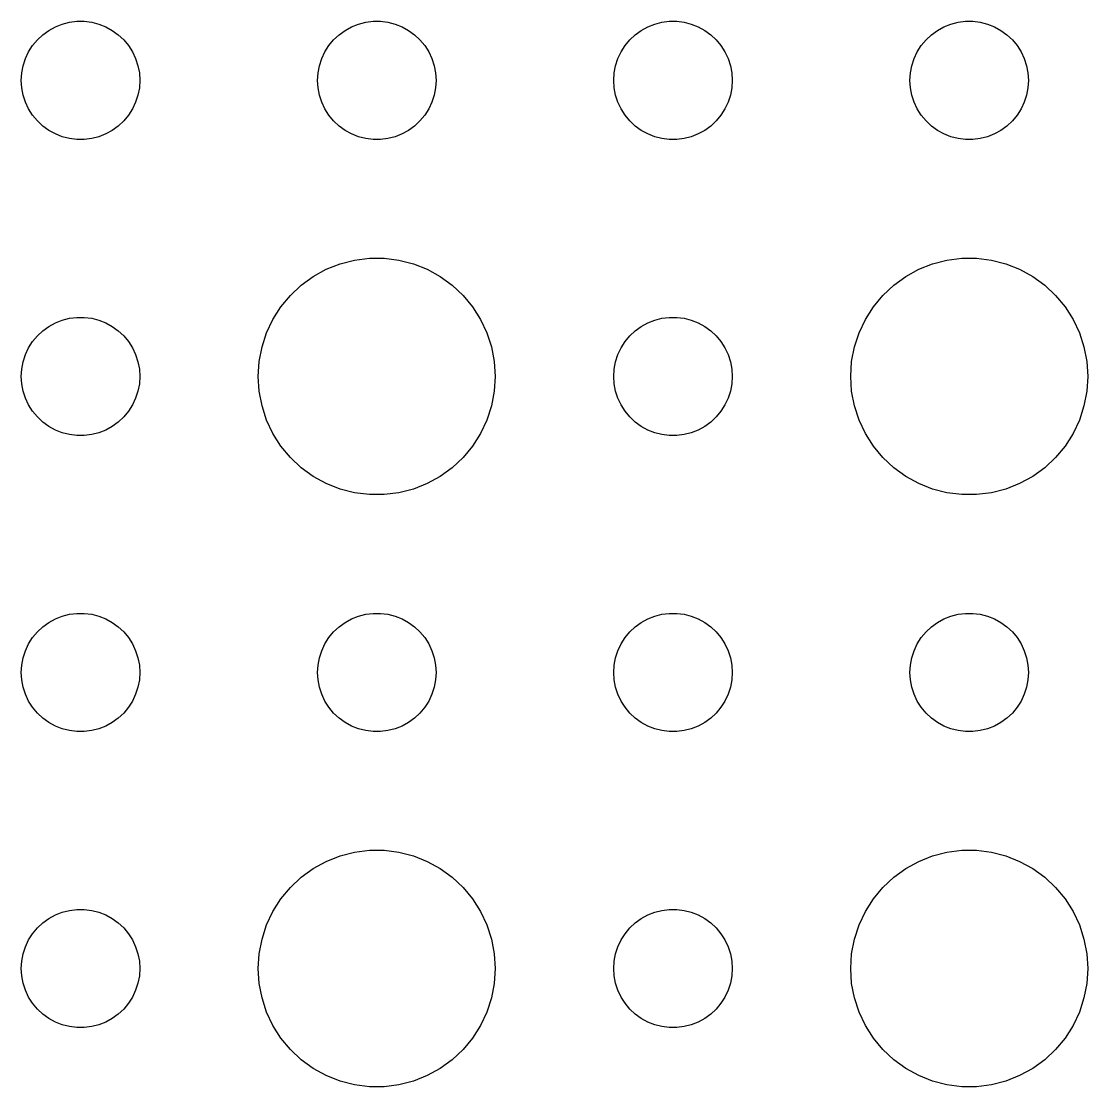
# Model space of a CAD drawing. Header units: metres. Extents: x -134 to 134, y 518 to 1078.
# Drawn here: x -31.5 to -4.5, y 681.01 to 708 of the extents above; entities that cross this region are included whole.
import ezdxf

# ---------------------------------------------------------------- set-up
doc = ezdxf.new("R2010")
doc.units = ezdxf.units.M

msp = doc.modelspace()

# ---------------------------------------------------------------- linework, layer by layer
for p, q in [((-30.4635, 707.927), (-30.2811, 707.973)), ((-30.2811, 707.973), (-30.0942, 707.997)), ((-30.0942, 707.997), (-29.9058, 707.997)), ((-29.9058, 707.997), (-29.7189, 707.973)), ((-29.7189, 707.973), (-29.5365, 707.927)), ((-22.9635, 707.927), (-22.7811, 707.973)), ((-22.7811, 707.973), (-22.5942, 707.997)), ((-22.5942, 707.997), (-22.4058, 707.997)), ((-22.4058, 707.997), (-22.2189, 707.973)), ((-22.2189, 707.973), (-22.0365, 707.927)), ((-15.4635, 707.927), (-15.2811, 707.973)), ((-15.2811, 707.973), (-15.0942, 707.997)), ((-15.0942, 707.997), (-14.9058, 707.997)), ((-14.9058, 707.997), (-14.7189, 707.973)), ((-14.7189, 707.973), (-14.5365, 707.927)), ((-7.96352, 707.927), (-7.78107, 707.973)), ((-7.78107, 707.973), (-7.59418, 707.997)), ((-7.59418, 707.997), (-7.40581, 707.997)), ((-7.40581, 707.997), (-7.21892, 707.973)), ((-7.21892, 707.973), (-7.03647, 707.927)), ((-30.9561, 707.656), (-30.8037, 707.766)), ((-30.8037, 707.766), (-30.6387, 707.857)), ((-30.6387, 707.857), (-30.4635, 707.927)), ((-29.5365, 707.927), (-29.3613, 707.857)), ((-29.3613, 707.857), (-29.1963, 707.766)), ((-29.1963, 707.766), (-29.0439, 707.656)), ((-23.4561, 707.656), (-23.3037, 707.766)), ((-23.3037, 707.766), (-23.1387, 707.857)), ((-23.1387, 707.857), (-22.9635, 707.927)), ((-22.0365, 707.927), (-21.8613, 707.857)), ((-21.8613, 707.857), (-21.6963, 707.766)), ((-21.6963, 707.766), (-21.5439, 707.656)), ((-15.9561, 707.656), (-15.8037, 707.766)), ((-15.8037, 707.766), (-15.6387, 707.857)), ((-15.6387, 707.857), (-15.4635, 707.927)), ((-14.5365, 707.927), (-14.3613, 707.857)), ((-14.3613, 707.857), (-14.1963, 707.766)), ((-14.1963, 707.766), (-14.0439, 707.656)), ((-8.45613, 707.656), (-8.30373, 707.766)), ((-8.30373, 707.766), (-8.13866, 707.857)), ((-8.13866, 707.857), (-7.96352, 707.927)), ((-7.03647, 707.927), (-6.86133, 707.857)), ((-6.86133, 707.857), (-6.69626, 707.766)), ((-6.69626, 707.766), (-6.54385, 707.656)), ((-31.2135, 707.382), (-31.0934, 707.527)), ((-31.0934, 707.527), (-30.9561, 707.656)), ((-29.0439, 707.656), (-28.9065, 707.527)), ((-28.9065, 707.527), (-28.7865, 707.382)), ((-23.7135, 707.382), (-23.5934, 707.527)), ((-23.5934, 707.527), (-23.4561, 707.656)), ((-21.5439, 707.656), (-21.4065, 707.527)), ((-21.4065, 707.527), (-21.2865, 707.382)), ((-16.2135, 707.382), (-16.0934, 707.527)), ((-16.0934, 707.527), (-15.9561, 707.656)), ((-14.0439, 707.656), (-13.9065, 707.527)), ((-13.9065, 707.527), (-13.7865, 707.382)), ((-8.71352, 707.382), (-8.59344, 707.527)), ((-8.59344, 707.527), (-8.45613, 707.656)), ((-6.54385, 707.656), (-6.40654, 707.527)), ((-6.40654, 707.527), (-6.28647, 707.382)), ((-31.3947, 707.052), (-31.3145, 707.223)), ((-31.3145, 707.223), (-31.2135, 707.382)), ((-28.7865, 707.382), (-28.6855, 707.223)), ((-28.6855, 707.223), (-28.6053, 707.052)), ((-23.8947, 707.052), (-23.8145, 707.223)), ((-23.8145, 707.223), (-23.7135, 707.382)), ((-21.2865, 707.382), (-21.1855, 707.223)), ((-21.1855, 707.223), (-21.1053, 707.052)), ((-16.3947, 707.052), (-16.3145, 707.223)), ((-16.3145, 707.223), (-16.2135, 707.382)), ((-13.7865, 707.382), (-13.6855, 707.223)), ((-13.6855, 707.223), (-13.6053, 707.052)), ((-8.89465, 707.052), (-8.81445, 707.223)), ((-8.81445, 707.223), (-8.71352, 707.382)), ((-6.28647, 707.382), (-6.18553, 707.223)), ((-6.18553, 707.223), (-6.10533, 707.052)), ((-31.4882, 706.688), (-31.4529, 706.873)), ((-31.4529, 706.873), (-31.3947, 707.052)), ((-28.6053, 707.052), (-28.5471, 706.873)), ((-28.5471, 706.873), (-28.5118, 706.688)), ((-23.9882, 706.688), (-23.9529, 706.873)), ((-23.9529, 706.873), (-23.8947, 707.052)), ((-21.1053, 707.052), (-21.0471, 706.873)), ((-21.0471, 706.873), (-21.0118, 706.688)), ((-16.4882, 706.688), (-16.4529, 706.873)), ((-16.4529, 706.873), (-16.3947, 707.052)), ((-13.6053, 707.052), (-13.5471, 706.873)), ((-13.5471, 706.873), (-13.5118, 706.688)), ((-8.98816, 706.688), (-8.95287, 706.873)), ((-8.95287, 706.873), (-8.89465, 707.052)), ((-6.10533, 707.052), (-6.04712, 706.873)), ((-6.04712, 706.873), (-6.01183, 706.688)), ((-31.5, 706.5), (-31.4882, 706.688)), ((-28.5118, 706.688), (-28.5, 706.5)), ((-24, 706.5), (-23.9882, 706.688)), ((-21.0118, 706.688), (-21, 706.5)), ((-16.5, 706.5), (-16.4882, 706.688)), ((-13.5118, 706.688), (-13.5, 706.5)), ((-9, 706.5), (-8.98816, 706.688)), ((-6.01183, 706.688), (-6, 706.5)), ((-31.4882, 706.312), (-31.5, 706.5)), ((-28.5, 706.5), (-28.5118, 706.312)), ((-23.9882, 706.312), (-24, 706.5)), ((-21, 706.5), (-21.0118, 706.312)), ((-16.4882, 706.312), (-16.5, 706.5)), ((-13.5, 706.5), (-13.5118, 706.312)), ((-8.98816, 706.312), (-9, 706.5)), ((-6, 706.5), (-6.01183, 706.312)), ((-31.4529, 706.127), (-31.4882, 706.312)), ((-31.3947, 705.948), (-31.4529, 706.127)), ((-28.5471, 706.127), (-28.6053, 705.948)), ((-28.5118, 706.312), (-28.5471, 706.127)), ((-23.9529, 706.127), (-23.9882, 706.312)), ((-23.8947, 705.948), (-23.9529, 706.127)), ((-21.0471, 706.127), (-21.1053, 705.948)), ((-21.0118, 706.312), (-21.0471, 706.127)), ((-16.4529, 706.127), (-16.4882, 706.312)), ((-16.3947, 705.948), (-16.4529, 706.127)), ((-13.5471, 706.127), (-13.6053, 705.948)), ((-13.5118, 706.312), (-13.5471, 706.127)), ((-8.95287, 706.127), (-8.98816, 706.312)), ((-8.89465, 705.948), (-8.95287, 706.127)), ((-6.04712, 706.127), (-6.10533, 705.948)), ((-6.01183, 706.312), (-6.04712, 706.127)), ((-31.3145, 705.777), (-31.3947, 705.948)), ((-28.6053, 705.948), (-28.6855, 705.777)), ((-23.8145, 705.777), (-23.8947, 705.948)), ((-21.1053, 705.948), (-21.1855, 705.777)), ((-16.3145, 705.777), (-16.3947, 705.948)), ((-13.6053, 705.948), (-13.6855, 705.777)), ((-8.81445, 705.777), (-8.89465, 705.948)), ((-6.10533, 705.948), (-6.18553, 705.777)), ((-31.2135, 705.618), (-31.3145, 705.777)), ((-31.0934, 705.473), (-31.2135, 705.618)), ((-28.7865, 705.618), (-28.9065, 705.473)), ((-28.6855, 705.777), (-28.7865, 705.618)), ((-23.7135, 705.618), (-23.8145, 705.777)), ((-23.5934, 705.473), (-23.7135, 705.618)), ((-21.2865, 705.618), (-21.4065, 705.473)), ((-21.1855, 705.777), (-21.2865, 705.618)), ((-16.2135, 705.618), (-16.3145, 705.777)), ((-16.0934, 705.473), (-16.2135, 705.618)), ((-13.7865, 705.618), (-13.9065, 705.473)), ((-13.6855, 705.777), (-13.7865, 705.618)), ((-8.71352, 705.618), (-8.81445, 705.777)), ((-8.59344, 705.473), (-8.71352, 705.618)), ((-6.28647, 705.618), (-6.40654, 705.473)), ((-6.18553, 705.777), (-6.28647, 705.618)), ((-30.9561, 705.344), (-31.0934, 705.473)), ((-30.8037, 705.234), (-30.9561, 705.344)), ((-29.0439, 705.344), (-29.1963, 705.234)), ((-28.9065, 705.473), (-29.0439, 705.344)), ((-23.4561, 705.344), (-23.5934, 705.473)), ((-23.3037, 705.234), (-23.4561, 705.344)), ((-21.5439, 705.344), (-21.6963, 705.234)), ((-21.4065, 705.473), (-21.5439, 705.344)), ((-15.9561, 705.344), (-16.0934, 705.473)), ((-15.8037, 705.234), (-15.9561, 705.344)), ((-14.0439, 705.344), (-14.1963, 705.234)), ((-13.9065, 705.473), (-14.0439, 705.344)), ((-8.45613, 705.344), (-8.59344, 705.473)), ((-8.30373, 705.234), (-8.45613, 705.344)), ((-6.54385, 705.344), (-6.69626, 705.234)), ((-6.40654, 705.473), (-6.54385, 705.344)), ((-30.6387, 705.143), (-30.8037, 705.234)), ((-30.4635, 705.073), (-30.6387, 705.143)), ((-30.2811, 705.027), (-30.4635, 705.073)), ((-30.0942, 705.003), (-30.2811, 705.027)), ((-29.9058, 705.003), (-30.0942, 705.003)), ((-29.7189, 705.027), (-29.9058, 705.003)), ((-29.5365, 705.073), (-29.7189, 705.027)), ((-29.3613, 705.143), (-29.5365, 705.073)), ((-29.1963, 705.234), (-29.3613, 705.143)), ((-23.1387, 705.143), (-23.3037, 705.234)), ((-22.9635, 705.073), (-23.1387, 705.143)), ((-22.7811, 705.027), (-22.9635, 705.073)), ((-22.5942, 705.003), (-22.7811, 705.027)), ((-22.4058, 705.003), (-22.5942, 705.003)), ((-22.2189, 705.027), (-22.4058, 705.003)), ((-22.0365, 705.073), (-22.2189, 705.027)), ((-21.8613, 705.143), (-22.0365, 705.073)), ((-21.6963, 705.234), (-21.8613, 705.143)), ((-15.6387, 705.143), (-15.8037, 705.234)), ((-15.4635, 705.073), (-15.6387, 705.143)), ((-15.2811, 705.027), (-15.4635, 705.073)), ((-15.0942, 705.003), (-15.2811, 705.027)), ((-14.9058, 705.003), (-15.0942, 705.003)), ((-14.7189, 705.027), (-14.9058, 705.003)), ((-14.5365, 705.073), (-14.7189, 705.027)), ((-14.3613, 705.143), (-14.5365, 705.073)), ((-14.1963, 705.234), (-14.3613, 705.143)), ((-8.13866, 705.143), (-8.30373, 705.234)), ((-7.96352, 705.073), (-8.13866, 705.143)), ((-7.78107, 705.027), (-7.96352, 705.073)), ((-7.59418, 705.003), (-7.78107, 705.027)), ((-7.40581, 705.003), (-7.59418, 705.003)), ((-7.21892, 705.027), (-7.40581, 705.003)), ((-7.03647, 705.073), (-7.21892, 705.027)), ((-6.86133, 705.143), (-7.03647, 705.073)), ((-6.69626, 705.234), (-6.86133, 705.143)), ((-23.7773, 701.714), (-23.427, 701.853)), ((-23.427, 701.853), (-23.0621, 701.947)), ((-23.0621, 701.947), (-22.6884, 701.994)), ((-22.6884, 701.994), (-22.3116, 701.994)), ((-22.3116, 701.994), (-21.9379, 701.947)), ((-21.9379, 701.947), (-21.5729, 701.853)), ((-21.5729, 701.853), (-21.2227, 701.714)), ((-8.77733, 701.714), (-8.42705, 701.853)), ((-8.42705, 701.853), (-8.06213, 701.947)), ((-8.06213, 701.947), (-7.68837, 701.994)), ((-7.68837, 701.994), (-7.31161, 701.994)), ((-7.31161, 701.994), (-6.93785, 701.947)), ((-6.93785, 701.947), (-6.57294, 701.853)), ((-6.57294, 701.853), (-6.22266, 701.714)), ((-24.4123, 701.312), (-24.1075, 701.533)), ((-24.1075, 701.533), (-23.7773, 701.714)), ((-21.2227, 701.714), (-20.8925, 701.533)), ((-20.8925, 701.533), (-20.5877, 701.312)), ((-9.41226, 701.312), (-9.10747, 701.533)), ((-9.10747, 701.533), (-8.77733, 701.714)), ((-6.22266, 701.714), (-5.89252, 701.533)), ((-5.89252, 701.533), (-5.58772, 701.312)), ((-24.6869, 701.054), (-24.4123, 701.312)), ((-20.5877, 701.312), (-20.3131, 701.054)), ((-9.6869, 701.054), (-9.41226, 701.312)), ((-5.58772, 701.312), (-5.31308, 701.054)), ((-24.927, 700.763), (-24.6869, 701.054)), ((-20.3131, 701.054), (-20.0729, 700.763)), ((-9.92705, 700.763), (-9.6869, 701.054)), ((-5.31308, 701.054), (-5.07294, 700.763)), ((-25.1289, 700.445), (-24.927, 700.763)), ((-20.0729, 700.763), (-19.8711, 700.445)), ((-10.1289, 700.445), (-9.92705, 700.763)), ((-5.07294, 700.763), (-4.87108, 700.445)), ((-30.6387, 700.357), (-30.4635, 700.427)), ((-30.4635, 700.427), (-30.2811, 700.473)), ((-30.2811, 700.473), (-30.0942, 700.497)), ((-30.0942, 700.497), (-29.9058, 700.497)), ((-29.9058, 700.497), (-29.7189, 700.473)), ((-29.7189, 700.473), (-29.5365, 700.427)), ((-29.5365, 700.427), (-29.3613, 700.357)), ((-25.2893, 700.104), (-25.1289, 700.445)), ((-19.8711, 700.445), (-19.7107, 700.104)), ((-15.6387, 700.357), (-15.4635, 700.427)), ((-15.4635, 700.427), (-15.2811, 700.473)), ((-15.2811, 700.473), (-15.0942, 700.497)), ((-15.0942, 700.497), (-14.9058, 700.497)), ((-14.9058, 700.497), (-14.7189, 700.473)), ((-14.7189, 700.473), (-14.5365, 700.427)), ((-14.5365, 700.427), (-14.3613, 700.357)), ((-10.2893, 700.104), (-10.1289, 700.445)), ((-4.87108, 700.445), (-4.71066, 700.104)), ((-31.0934, 700.027), (-30.9561, 700.156)), ((-30.9561, 700.156), (-30.8037, 700.266)), ((-30.8037, 700.266), (-30.6387, 700.357)), ((-29.3613, 700.357), (-29.1963, 700.266)), ((-29.1963, 700.266), (-29.0439, 700.156)), ((-29.0439, 700.156), (-28.9065, 700.027)), ((-16.0934, 700.027), (-15.9561, 700.156)), ((-15.9561, 700.156), (-15.8037, 700.266)), ((-15.8037, 700.266), (-15.6387, 700.357)), ((-14.3613, 700.357), (-14.1963, 700.266)), ((-14.1963, 700.266), (-14.0439, 700.156)), ((-14.0439, 700.156), (-13.9065, 700.027)), ((-31.3145, 699.723), (-31.2135, 699.882)), ((-31.2135, 699.882), (-31.0934, 700.027)), ((-28.9065, 700.027), (-28.7865, 699.882)), ((-28.7865, 699.882), (-28.6855, 699.723)), ((-25.4057, 699.746), (-25.2893, 700.104)), ((-19.7107, 700.104), (-19.5942, 699.746)), ((-16.3145, 699.723), (-16.2135, 699.882)), ((-16.2135, 699.882), (-16.0934, 700.027)), ((-13.9065, 700.027), (-13.7865, 699.882)), ((-13.7865, 699.882), (-13.6855, 699.723)), ((-10.4057, 699.746), (-10.2893, 700.104)), ((-4.71066, 700.104), (-4.59424, 699.746)), ((-31.3947, 699.552), (-31.3145, 699.723)), ((-28.6855, 699.723), (-28.6053, 699.552)), ((-25.4763, 699.376), (-25.4057, 699.746)), ((-19.5942, 699.746), (-19.5237, 699.376)), ((-16.3947, 699.552), (-16.3145, 699.723)), ((-13.6855, 699.723), (-13.6053, 699.552)), ((-10.4763, 699.376), (-10.4057, 699.746)), ((-4.59424, 699.746), (-4.52365, 699.376)), ((-31.4882, 699.188), (-31.4529, 699.373)), ((-31.4529, 699.373), (-31.3947, 699.552)), ((-28.6053, 699.552), (-28.5471, 699.373)), ((-28.5471, 699.373), (-28.5118, 699.188)), ((-25.5, 699), (-25.4763, 699.376)), ((-19.5237, 699.376), (-19.5, 699)), ((-16.4882, 699.188), (-16.4529, 699.373)), ((-16.4529, 699.373), (-16.3947, 699.552)), ((-13.6053, 699.552), (-13.5471, 699.373)), ((-13.5471, 699.373), (-13.5118, 699.188)), ((-10.5, 699), (-10.4763, 699.376)), ((-4.52365, 699.376), (-4.5, 699)), ((-31.5, 699), (-31.4882, 699.188)), ((-28.5118, 699.188), (-28.5, 699)), ((-16.5, 699), (-16.4882, 699.188)), ((-13.5118, 699.188), (-13.5, 699)), ((-31.4882, 698.812), (-31.5, 699)), ((-31.4529, 698.627), (-31.4882, 698.812)), ((-28.5118, 698.812), (-28.5471, 698.627)), ((-28.5, 699), (-28.5118, 698.812)), ((-25.4763, 698.624), (-25.5, 699)), ((-19.5, 699), (-19.5237, 698.624)), ((-16.4882, 698.812), (-16.5, 699)), ((-16.4529, 698.627), (-16.4882, 698.812)), ((-13.5118, 698.812), (-13.5471, 698.627)), ((-13.5, 699), (-13.5118, 698.812)), ((-10.4763, 698.624), (-10.5, 699)), ((-4.5, 699), (-4.52365, 698.624)), ((-31.3947, 698.448), (-31.4529, 698.627)), ((-28.5471, 698.627), (-28.6053, 698.448)), ((-25.4057, 698.254), (-25.4763, 698.624)), ((-19.5237, 698.624), (-19.5942, 698.254)), ((-16.3947, 698.448), (-16.4529, 698.627)), ((-13.5471, 698.627), (-13.6053, 698.448)), ((-10.4057, 698.254), (-10.4763, 698.624)), ((-4.52365, 698.624), (-4.59424, 698.254)), ((-31.3145, 698.277), (-31.3947, 698.448)), ((-31.2135, 698.118), (-31.3145, 698.277)), ((-28.6855, 698.277), (-28.7865, 698.118)), ((-28.6053, 698.448), (-28.6855, 698.277)), ((-25.2893, 697.896), (-25.4057, 698.254)), ((-19.5942, 698.254), (-19.7107, 697.896)), ((-16.3145, 698.277), (-16.3947, 698.448)), ((-16.2135, 698.118), (-16.3145, 698.277)), ((-13.6855, 698.277), (-13.7865, 698.118)), ((-13.6053, 698.448), (-13.6855, 698.277)), ((-10.2893, 697.896), (-10.4057, 698.254)), ((-4.59424, 698.254), (-4.71066, 697.896)), ((-31.0934, 697.973), (-31.2135, 698.118)), ((-30.9561, 697.844), (-31.0934, 697.973)), ((-28.9065, 697.973), (-29.0439, 697.844)), ((-28.7865, 698.118), (-28.9065, 697.973)), ((-16.0934, 697.973), (-16.2135, 698.118)), ((-15.9561, 697.844), (-16.0934, 697.973)), ((-13.9065, 697.973), (-14.0439, 697.844)), ((-13.7865, 698.118), (-13.9065, 697.973)), ((-30.8037, 697.734), (-30.9561, 697.844)), ((-30.6387, 697.643), (-30.8037, 697.734)), ((-29.1963, 697.734), (-29.3613, 697.643)), ((-29.0439, 697.844), (-29.1963, 697.734)), ((-25.1289, 697.555), (-25.2893, 697.896)), ((-19.7107, 697.896), (-19.8711, 697.555)), ((-15.8037, 697.734), (-15.9561, 697.844)), ((-15.6387, 697.643), (-15.8037, 697.734)), ((-14.1963, 697.734), (-14.3613, 697.643)), ((-14.0439, 697.844), (-14.1963, 697.734)), ((-10.1289, 697.555), (-10.2893, 697.896)), ((-4.71066, 697.896), (-4.87108, 697.555)), ((-30.4635, 697.573), (-30.6387, 697.643)), ((-30.2811, 697.527), (-30.4635, 697.573)), ((-30.0942, 697.503), (-30.2811, 697.527)), ((-29.9058, 697.503), (-30.0942, 697.503)), ((-29.7189, 697.527), (-29.9058, 697.503)), ((-29.5365, 697.573), (-29.7189, 697.527)), ((-29.3613, 697.643), (-29.5365, 697.573)), ((-24.927, 697.237), (-25.1289, 697.555)), ((-19.8711, 697.555), (-20.0729, 697.237)), ((-15.4635, 697.573), (-15.6387, 697.643)), ((-15.2811, 697.527), (-15.4635, 697.573)), ((-15.0942, 697.503), (-15.2811, 697.527)), ((-14.9058, 697.503), (-15.0942, 697.503)), ((-14.7189, 697.527), (-14.9058, 697.503)), ((-14.5365, 697.573), (-14.7189, 697.527)), ((-14.3613, 697.643), (-14.5365, 697.573)), ((-9.92705, 697.237), (-10.1289, 697.555)), ((-4.87108, 697.555), (-5.07294, 697.237)), ((-24.6869, 696.946), (-24.927, 697.237)), ((-20.0729, 697.237), (-20.3131, 696.946)), ((-9.6869, 696.946), (-9.92705, 697.237)), ((-5.07294, 697.237), (-5.31308, 696.946)), ((-24.4123, 696.688), (-24.6869, 696.946)), ((-20.3131, 696.946), (-20.5877, 696.688)), ((-9.41226, 696.688), (-9.6869, 696.946)), ((-5.31308, 696.946), (-5.58772, 696.688)), ((-24.1075, 696.467), (-24.4123, 696.688)), ((-20.5877, 696.688), (-20.8925, 696.467)), ((-9.10747, 696.467), (-9.41226, 696.688)), ((-5.58772, 696.688), (-5.89252, 696.467)), ((-23.7773, 696.286), (-24.1075, 696.467)), ((-20.8925, 696.467), (-21.2227, 696.286)), ((-8.77733, 696.286), (-9.10747, 696.467)), ((-5.89252, 696.467), (-6.22266, 696.286)), ((-23.427, 696.147), (-23.7773, 696.286)), ((-23.0621, 696.053), (-23.427, 696.147)), ((-21.5729, 696.147), (-21.9379, 696.053)), ((-21.2227, 696.286), (-21.5729, 696.147)), ((-8.42705, 696.147), (-8.77733, 696.286)), ((-8.06213, 696.053), (-8.42705, 696.147)), ((-6.57294, 696.147), (-6.93785, 696.053)), ((-6.22266, 696.286), (-6.57294, 696.147)), ((-22.6884, 696.006), (-23.0621, 696.053)), ((-22.3116, 696.006), (-22.6884, 696.006)), ((-21.9379, 696.053), (-22.3116, 696.006)), ((-7.68837, 696.006), (-8.06213, 696.053)), ((-7.31161, 696.006), (-7.68837, 696.006)), ((-6.93785, 696.053), (-7.31161, 696.006)), ((-30.8037, 692.766), (-30.6387, 692.857)), ((-30.6387, 692.857), (-30.4635, 692.927)), ((-30.4635, 692.927), (-30.2811, 692.973)), ((-30.2811, 692.973), (-30.0942, 692.997)), ((-30.0942, 692.997), (-29.9058, 692.997)), ((-29.9058, 692.997), (-29.7189, 692.973)), ((-29.7189, 692.973), (-29.5365, 692.927)), ((-29.5365, 692.927), (-29.3613, 692.857)), ((-29.3613, 692.857), (-29.1963, 692.766)), ((-23.3037, 692.766), (-23.1387, 692.857)), ((-23.1387, 692.857), (-22.9635, 692.927)), ((-22.9635, 692.927), (-22.7811, 692.973)), ((-22.7811, 692.973), (-22.5942, 692.997)), ((-22.5942, 692.997), (-22.4058, 692.997)), ((-22.4058, 692.997), (-22.2189, 692.973)), ((-22.2189, 692.973), (-22.0365, 692.927)), ((-22.0365, 692.927), (-21.8613, 692.857)), ((-21.8613, 692.857), (-21.6963, 692.766)), ((-15.8037, 692.766), (-15.6387, 692.857)), ((-15.6387, 692.857), (-15.4635, 692.927)), ((-15.4635, 692.927), (-15.2811, 692.973)), ((-15.2811, 692.973), (-15.0942, 692.997)), ((-15.0942, 692.997), (-14.9058, 692.997)), ((-14.9058, 692.997), (-14.7189, 692.973)), ((-14.7189, 692.973), (-14.5365, 692.927)), ((-14.5365, 692.927), (-14.3613, 692.857)), ((-14.3613, 692.857), (-14.1963, 692.766)), ((-8.30373, 692.766), (-8.13866, 692.857)), ((-8.13866, 692.857), (-7.96352, 692.927)), ((-7.96352, 692.927), (-7.78107, 692.973)), ((-7.78107, 692.973), (-7.59418, 692.997)), ((-7.59418, 692.997), (-7.40581, 692.997)), ((-7.40581, 692.997), (-7.21892, 692.973)), ((-7.21892, 692.973), (-7.03647, 692.927)), ((-7.03647, 692.927), (-6.86133, 692.857)), ((-6.86133, 692.857), (-6.69626, 692.766)), ((-31.0934, 692.527), (-30.9561, 692.656)), ((-30.9561, 692.656), (-30.8037, 692.766)), ((-29.1963, 692.766), (-29.0439, 692.656)), ((-29.0439, 692.656), (-28.9065, 692.527)), ((-23.5934, 692.527), (-23.4561, 692.656)), ((-23.4561, 692.656), (-23.3037, 692.766)), ((-21.6963, 692.766), (-21.5439, 692.656)), ((-21.5439, 692.656), (-21.4065, 692.527)), ((-16.0934, 692.527), (-15.9561, 692.656)), ((-15.9561, 692.656), (-15.8037, 692.766)), ((-14.1963, 692.766), (-14.0439, 692.656)), ((-14.0439, 692.656), (-13.9065, 692.527)), ((-8.59344, 692.527), (-8.45613, 692.656)), ((-8.45613, 692.656), (-8.30373, 692.766)), ((-6.69626, 692.766), (-6.54385, 692.656)), ((-6.54385, 692.656), (-6.40654, 692.527)), ((-31.3145, 692.223), (-31.2135, 692.382)), ((-31.2135, 692.382), (-31.0934, 692.527)), ((-28.9065, 692.527), (-28.7865, 692.382)), ((-28.7865, 692.382), (-28.6855, 692.223)), ((-23.8145, 692.223), (-23.7135, 692.382)), ((-23.7135, 692.382), (-23.5934, 692.527)), ((-21.4065, 692.527), (-21.2865, 692.382)), ((-21.2865, 692.382), (-21.1855, 692.223)), ((-16.3145, 692.223), (-16.2135, 692.382)), ((-16.2135, 692.382), (-16.0934, 692.527)), ((-13.9065, 692.527), (-13.7865, 692.382)), ((-13.7865, 692.382), (-13.6855, 692.223)), ((-8.81445, 692.223), (-8.71352, 692.382)), ((-8.71352, 692.382), (-8.59344, 692.527)), ((-6.40654, 692.527), (-6.28647, 692.382)), ((-6.28647, 692.382), (-6.18553, 692.223)), ((-31.4529, 691.873), (-31.3947, 692.052)), ((-31.3947, 692.052), (-31.3145, 692.223)), ((-28.6855, 692.223), (-28.6053, 692.052)), ((-28.6053, 692.052), (-28.5471, 691.873)), ((-23.9529, 691.873), (-23.8947, 692.052)), ((-23.8947, 692.052), (-23.8145, 692.223)), ((-21.1855, 692.223), (-21.1053, 692.052)), ((-21.1053, 692.052), (-21.0471, 691.873)), ((-16.4529, 691.873), (-16.3947, 692.052)), ((-16.3947, 692.052), (-16.3145, 692.223)), ((-13.6855, 692.223), (-13.6053, 692.052)), ((-13.6053, 692.052), (-13.5471, 691.873)), ((-8.95287, 691.873), (-8.89465, 692.052)), ((-8.89465, 692.052), (-8.81445, 692.223)), ((-6.18553, 692.223), (-6.10533, 692.052)), ((-6.10533, 692.052), (-6.04712, 691.873)), ((-31.4882, 691.688), (-31.4529, 691.873)), ((-28.5471, 691.873), (-28.5118, 691.688)), ((-23.9882, 691.688), (-23.9529, 691.873)), ((-21.0471, 691.873), (-21.0118, 691.688)), ((-16.4882, 691.688), (-16.4529, 691.873)), ((-13.5471, 691.873), (-13.5118, 691.688)), ((-8.98816, 691.688), (-8.95287, 691.873)), ((-6.04712, 691.873), (-6.01183, 691.688)), ((-31.5, 691.5), (-31.4882, 691.688)), ((-31.4882, 691.312), (-31.5, 691.5)), ((-28.5118, 691.688), (-28.5, 691.5)), ((-28.5, 691.5), (-28.5118, 691.312)), ((-24, 691.5), (-23.9882, 691.688)), ((-23.9882, 691.312), (-24, 691.5)), ((-21.0118, 691.688), (-21, 691.5)), ((-21, 691.5), (-21.0118, 691.312)), ((-16.5, 691.5), (-16.4882, 691.688)), ((-16.4882, 691.312), (-16.5, 691.5)), ((-13.5118, 691.688), (-13.5, 691.5)), ((-13.5, 691.5), (-13.5118, 691.312)), ((-9, 691.5), (-8.98816, 691.688)), ((-8.98816, 691.312), (-9, 691.5)), ((-6.01183, 691.688), (-6, 691.5)), ((-6, 691.5), (-6.01183, 691.312)), ((-31.4529, 691.127), (-31.4882, 691.312)), ((-28.5118, 691.312), (-28.5471, 691.127)), ((-23.9529, 691.127), (-23.9882, 691.312)), ((-21.0118, 691.312), (-21.0471, 691.127)), ((-16.4529, 691.127), (-16.4882, 691.312)), ((-13.5118, 691.312), (-13.5471, 691.127)), ((-8.95287, 691.127), (-8.98816, 691.312)), ((-6.01183, 691.312), (-6.04712, 691.127)), ((-31.3947, 690.948), (-31.4529, 691.127)), ((-31.3145, 690.777), (-31.3947, 690.948)), ((-28.6053, 690.948), (-28.6855, 690.777)), ((-28.5471, 691.127), (-28.6053, 690.948)), ((-23.8947, 690.948), (-23.9529, 691.127)), ((-23.8145, 690.777), (-23.8947, 690.948)), ((-21.1053, 690.948), (-21.1855, 690.777)), ((-21.0471, 691.127), (-21.1053, 690.948)), ((-16.3947, 690.948), (-16.4529, 691.127)), ((-16.3145, 690.777), (-16.3947, 690.948)), ((-13.6053, 690.948), (-13.6855, 690.777)), ((-13.5471, 691.127), (-13.6053, 690.948)), ((-8.89465, 690.948), (-8.95287, 691.127)), ((-8.81445, 690.777), (-8.89465, 690.948)), ((-6.10533, 690.948), (-6.18553, 690.777)), ((-6.04712, 691.127), (-6.10533, 690.948)), ((-31.2135, 690.618), (-31.3145, 690.777)), ((-28.6855, 690.777), (-28.7865, 690.618)), ((-23.7135, 690.618), (-23.8145, 690.777)), ((-21.1855, 690.777), (-21.2865, 690.618)), ((-16.2135, 690.618), (-16.3145, 690.777)), ((-13.6855, 690.777), (-13.7865, 690.618)), ((-8.71352, 690.618), (-8.81445, 690.777)), ((-6.18553, 690.777), (-6.28647, 690.618)), ((-31.0934, 690.473), (-31.2135, 690.618)), ((-30.9561, 690.344), (-31.0934, 690.473)), ((-28.9065, 690.473), (-29.0439, 690.344)), ((-28.7865, 690.618), (-28.9065, 690.473)), ((-23.5934, 690.473), (-23.7135, 690.618)), ((-23.4561, 690.344), (-23.5934, 690.473)), ((-21.4065, 690.473), (-21.5439, 690.344)), ((-21.2865, 690.618), (-21.4065, 690.473)), ((-16.0934, 690.473), (-16.2135, 690.618)), ((-15.9561, 690.344), (-16.0934, 690.473)), ((-13.9065, 690.473), (-14.0439, 690.344)), ((-13.7865, 690.618), (-13.9065, 690.473)), ((-8.59344, 690.473), (-8.71352, 690.618)), ((-8.45613, 690.344), (-8.59344, 690.473)), ((-6.40654, 690.473), (-6.54385, 690.344)), ((-6.28647, 690.618), (-6.40654, 690.473)), ((-30.8037, 690.234), (-30.9561, 690.344)), ((-30.6387, 690.143), (-30.8037, 690.234)), ((-30.4635, 690.073), (-30.6387, 690.143)), ((-29.3613, 690.143), (-29.5365, 690.073)), ((-29.1963, 690.234), (-29.3613, 690.143)), ((-29.0439, 690.344), (-29.1963, 690.234)), ((-23.3037, 690.234), (-23.4561, 690.344)), ((-23.1387, 690.143), (-23.3037, 690.234)), ((-22.9635, 690.073), (-23.1387, 690.143)), ((-21.8613, 690.143), (-22.0365, 690.073)), ((-21.6963, 690.234), (-21.8613, 690.143)), ((-21.5439, 690.344), (-21.6963, 690.234)), ((-15.8037, 690.234), (-15.9561, 690.344)), ((-15.6387, 690.143), (-15.8037, 690.234)), ((-15.4635, 690.073), (-15.6387, 690.143)), ((-14.3613, 690.143), (-14.5365, 690.073)), ((-14.1963, 690.234), (-14.3613, 690.143)), ((-14.0439, 690.344), (-14.1963, 690.234)), ((-8.30373, 690.234), (-8.45613, 690.344)), ((-8.13866, 690.143), (-8.30373, 690.234)), ((-7.96352, 690.073), (-8.13866, 690.143)), ((-6.86133, 690.143), (-7.03647, 690.073)), ((-6.69626, 690.234), (-6.86133, 690.143)), ((-6.54385, 690.344), (-6.69626, 690.234)), ((-30.2811, 690.027), (-30.4635, 690.073)), ((-30.0942, 690.003), (-30.2811, 690.027)), ((-29.9058, 690.003), (-30.0942, 690.003)), ((-29.7189, 690.027), (-29.9058, 690.003)), ((-29.5365, 690.073), (-29.7189, 690.027)), ((-22.7811, 690.027), (-22.9635, 690.073)), ((-22.5942, 690.003), (-22.7811, 690.027)), ((-22.4058, 690.003), (-22.5942, 690.003)), ((-22.2189, 690.027), (-22.4058, 690.003)), ((-22.0365, 690.073), (-22.2189, 690.027)), ((-15.2811, 690.027), (-15.4635, 690.073)), ((-15.0942, 690.003), (-15.2811, 690.027)), ((-14.9058, 690.003), (-15.0942, 690.003)), ((-14.7189, 690.027), (-14.9058, 690.003)), ((-14.5365, 690.073), (-14.7189, 690.027)), ((-7.78107, 690.027), (-7.96352, 690.073)), ((-7.59418, 690.003), (-7.78107, 690.027)), ((-7.40581, 690.003), (-7.59418, 690.003)), ((-7.21892, 690.027), (-7.40581, 690.003)), ((-7.03647, 690.073), (-7.21892, 690.027)), ((-23.427, 686.853), (-23.0621, 686.947)), ((-23.0621, 686.947), (-22.6884, 686.994)), ((-22.6884, 686.994), (-22.3116, 686.994)), ((-22.3116, 686.994), (-21.9379, 686.947)), ((-21.9379, 686.947), (-21.5729, 686.853)), ((-8.42705, 686.853), (-8.06213, 686.947)), ((-8.06213, 686.947), (-7.68837, 686.994)), ((-7.68837, 686.994), (-7.31161, 686.994)), ((-7.31161, 686.994), (-6.93785, 686.947)), ((-6.93785, 686.947), (-6.57294, 686.853)), ((-24.1075, 686.533), (-23.7773, 686.714)), ((-23.7773, 686.714), (-23.427, 686.853)), ((-21.5729, 686.853), (-21.2227, 686.714)), ((-21.2227, 686.714), (-20.8925, 686.533)), ((-9.10747, 686.533), (-8.77733, 686.714)), ((-8.77733, 686.714), (-8.42705, 686.853)), ((-6.57294, 686.853), (-6.22266, 686.714)), ((-6.22266, 686.714), (-5.89252, 686.533)), ((-24.4123, 686.312), (-24.1075, 686.533)), ((-20.8925, 686.533), (-20.5877, 686.312)), ((-9.41226, 686.312), (-9.10747, 686.533)), ((-5.89252, 686.533), (-5.58772, 686.312)), ((-24.6869, 686.054), (-24.4123, 686.312)), ((-20.5877, 686.312), (-20.3131, 686.054)), ((-9.6869, 686.054), (-9.41226, 686.312)), ((-5.58772, 686.312), (-5.31308, 686.054)), ((-24.927, 685.763), (-24.6869, 686.054)), ((-20.3131, 686.054), (-20.0729, 685.763)), ((-9.92705, 685.763), (-9.6869, 686.054)), ((-5.31308, 686.054), (-5.07294, 685.763)), ((-25.1289, 685.445), (-24.927, 685.763)), ((-20.0729, 685.763), (-19.8711, 685.445)), ((-10.1289, 685.445), (-9.92705, 685.763)), ((-5.07294, 685.763), (-4.87108, 685.445)), ((-30.9561, 685.156), (-30.8037, 685.266)), ((-30.8037, 685.266), (-30.6387, 685.357)), ((-30.6387, 685.357), (-30.4635, 685.427)), ((-30.4635, 685.427), (-30.2811, 685.473)), ((-30.2811, 685.473), (-30.0942, 685.497)), ((-30.0942, 685.497), (-29.9058, 685.497)), ((-29.9058, 685.497), (-29.7189, 685.473)), ((-29.7189, 685.473), (-29.5365, 685.427)), ((-29.5365, 685.427), (-29.3613, 685.357)), ((-29.3613, 685.357), (-29.1963, 685.266)), ((-29.1963, 685.266), (-29.0439, 685.156)), ((-25.2893, 685.104), (-25.1289, 685.445)), ((-19.8711, 685.445), (-19.7107, 685.104)), ((-15.9561, 685.156), (-15.8037, 685.266)), ((-15.8037, 685.266), (-15.6387, 685.357)), ((-15.6387, 685.357), (-15.4635, 685.427)), ((-15.4635, 685.427), (-15.2811, 685.473)), ((-15.2811, 685.473), (-15.0942, 685.497)), ((-15.0942, 685.497), (-14.9058, 685.497)), ((-14.9058, 685.497), (-14.7189, 685.473)), ((-14.7189, 685.473), (-14.5365, 685.427)), ((-14.5365, 685.427), (-14.3613, 685.357)), ((-14.3613, 685.357), (-14.1963, 685.266)), ((-14.1963, 685.266), (-14.0439, 685.156)), ((-10.2893, 685.104), (-10.1289, 685.445)), ((-4.87108, 685.445), (-4.71066, 685.104)), ((-31.2135, 684.882), (-31.0934, 685.027)), ((-31.0934, 685.027), (-30.9561, 685.156)), ((-29.0439, 685.156), (-28.9065, 685.027)), ((-28.9065, 685.027), (-28.7865, 684.882)), ((-25.4057, 684.746), (-25.2893, 685.104)), ((-19.7107, 685.104), (-19.5942, 684.746)), ((-16.2135, 684.882), (-16.0934, 685.027)), ((-16.0934, 685.027), (-15.9561, 685.156)), ((-14.0439, 685.156), (-13.9065, 685.027)), ((-13.9065, 685.027), (-13.7865, 684.882)), ((-10.4057, 684.746), (-10.2893, 685.104)), ((-4.71066, 685.104), (-4.59424, 684.746)), ((-31.3947, 684.552), (-31.3145, 684.723)), ((-31.3145, 684.723), (-31.2135, 684.882)), ((-28.7865, 684.882), (-28.6855, 684.723)), ((-28.6855, 684.723), (-28.6053, 684.552)), ((-25.4763, 684.376), (-25.4057, 684.746)), ((-19.5942, 684.746), (-19.5237, 684.376)), ((-16.3947, 684.552), (-16.3145, 684.723)), ((-16.3145, 684.723), (-16.2135, 684.882)), ((-13.7865, 684.882), (-13.6855, 684.723)), ((-13.6855, 684.723), (-13.6053, 684.552)), ((-10.4763, 684.376), (-10.4057, 684.746)), ((-4.59424, 684.746), (-4.52365, 684.376)), ((-31.4529, 684.373), (-31.3947, 684.552)), ((-28.6053, 684.552), (-28.5471, 684.373)), ((-16.4529, 684.373), (-16.3947, 684.552)), ((-13.6053, 684.552), (-13.5471, 684.373)), ((-31.5, 684), (-31.4882, 684.188)), ((-31.4882, 684.188), (-31.4529, 684.373)), ((-28.5471, 684.373), (-28.5118, 684.188)), ((-28.5118, 684.188), (-28.5, 684)), ((-25.5, 684), (-25.4763, 684.376)), ((-19.5237, 684.376), (-19.5, 684)), ((-16.5, 684), (-16.4882, 684.188)), ((-16.4882, 684.188), (-16.4529, 684.373)), ((-13.5471, 684.373), (-13.5118, 684.188)), ((-13.5118, 684.188), (-13.5, 684)), ((-10.5, 684), (-10.4763, 684.376)), ((-4.52365, 684.376), (-4.5, 684)), ((-31.4882, 683.812), (-31.5, 684)), ((-28.5, 684), (-28.5118, 683.812)), ((-25.4763, 683.624), (-25.5, 684)), ((-19.5, 684), (-19.5237, 683.624)), ((-16.4882, 683.812), (-16.5, 684)), ((-13.5, 684), (-13.5118, 683.812)), ((-10.4763, 683.624), (-10.5, 684)), ((-4.5, 684), (-4.52365, 683.624)), ((-31.4529, 683.627), (-31.4882, 683.812)), ((-28.5118, 683.812), (-28.5471, 683.627)), ((-16.4529, 683.627), (-16.4882, 683.812)), ((-13.5118, 683.812), (-13.5471, 683.627)), ((-31.3947, 683.448), (-31.4529, 683.627)), ((-31.3145, 683.277), (-31.3947, 683.448)), ((-28.6053, 683.448), (-28.6855, 683.277)), ((-28.5471, 683.627), (-28.6053, 683.448)), ((-25.4057, 683.254), (-25.4763, 683.624)), ((-19.5237, 683.624), (-19.5942, 683.254)), ((-16.3947, 683.448), (-16.4529, 683.627)), ((-16.3145, 683.277), (-16.3947, 683.448)), ((-13.6053, 683.448), (-13.6855, 683.277)), ((-13.5471, 683.627), (-13.6053, 683.448)), ((-10.4057, 683.254), (-10.4763, 683.624)), ((-4.52365, 683.624), (-4.59424, 683.254)), ((-31.2135, 683.118), (-31.3145, 683.277)), ((-31.0934, 682.973), (-31.2135, 683.118)), ((-28.7865, 683.118), (-28.9065, 682.973)), ((-28.6855, 683.277), (-28.7865, 683.118)), ((-25.2893, 682.896), (-25.4057, 683.254)), ((-19.5942, 683.254), (-19.7107, 682.896)), ((-16.2135, 683.118), (-16.3145, 683.277)), ((-16.0934, 682.973), (-16.2135, 683.118)), ((-13.7865, 683.118), (-13.9065, 682.973)), ((-13.6855, 683.277), (-13.7865, 683.118)), ((-10.2893, 682.896), (-10.4057, 683.254)), ((-4.59424, 683.254), (-4.71066, 682.896)), ((-30.9561, 682.844), (-31.0934, 682.973)), ((-30.8037, 682.734), (-30.9561, 682.844)), ((-29.0439, 682.844), (-29.1963, 682.734)), ((-28.9065, 682.973), (-29.0439, 682.844)), ((-25.1289, 682.555), (-25.2893, 682.896)), ((-19.7107, 682.896), (-19.8711, 682.555)), ((-15.9561, 682.844), (-16.0934, 682.973)), ((-15.8037, 682.734), (-15.9561, 682.844)), ((-14.0439, 682.844), (-14.1963, 682.734)), ((-13.9065, 682.973), (-14.0439, 682.844)), ((-10.1289, 682.555), (-10.2893, 682.896)), ((-4.71066, 682.896), (-4.87108, 682.555)), ((-30.6387, 682.643), (-30.8037, 682.734)), ((-30.4635, 682.573), (-30.6387, 682.643)), ((-30.2811, 682.527), (-30.4635, 682.573)), ((-29.5365, 682.573), (-29.7189, 682.527)), ((-29.3613, 682.643), (-29.5365, 682.573)), ((-29.1963, 682.734), (-29.3613, 682.643)), ((-15.6387, 682.643), (-15.8037, 682.734)), ((-15.4635, 682.573), (-15.6387, 682.643)), ((-15.2811, 682.527), (-15.4635, 682.573)), ((-14.5365, 682.573), (-14.7189, 682.527)), ((-14.3613, 682.643), (-14.5365, 682.573)), ((-14.1963, 682.734), (-14.3613, 682.643)), ((-30.0942, 682.503), (-30.2811, 682.527)), ((-29.9058, 682.503), (-30.0942, 682.503)), ((-29.7189, 682.527), (-29.9058, 682.503)), ((-24.927, 682.237), (-25.1289, 682.555)), ((-19.8711, 682.555), (-20.0729, 682.237)), ((-15.0942, 682.503), (-15.2811, 682.527)), ((-14.9058, 682.503), (-15.0942, 682.503)), ((-14.7189, 682.527), (-14.9058, 682.503)), ((-9.92705, 682.237), (-10.1289, 682.555)), ((-4.87108, 682.555), (-5.07294, 682.237)), ((-24.6869, 681.946), (-24.927, 682.237)), ((-20.0729, 682.237), (-20.3131, 681.946)), ((-9.6869, 681.946), (-9.92705, 682.237)), ((-5.07294, 682.237), (-5.31308, 681.946)), ((-24.4123, 681.688), (-24.6869, 681.946)), ((-20.3131, 681.946), (-20.5877, 681.688)), ((-9.41226, 681.688), (-9.6869, 681.946)), ((-5.31308, 681.946), (-5.58772, 681.688)), ((-24.1075, 681.467), (-24.4123, 681.688)), ((-20.5877, 681.688), (-20.8925, 681.467)), ((-9.10747, 681.467), (-9.41226, 681.688)), ((-5.58772, 681.688), (-5.89252, 681.467)), ((-23.7773, 681.286), (-24.1075, 681.467)), ((-23.427, 681.147), (-23.7773, 681.286)), ((-21.2227, 681.286), (-21.5729, 681.147)), ((-20.8925, 681.467), (-21.2227, 681.286)), ((-8.77733, 681.286), (-9.10747, 681.467)), ((-8.42705, 681.147), (-8.77733, 681.286)), ((-6.22266, 681.286), (-6.57294, 681.147)), ((-5.89252, 681.467), (-6.22266, 681.286)), ((-23.0621, 681.053), (-23.427, 681.147)), ((-22.6884, 681.006), (-23.0621, 681.053)), ((-22.3116, 681.006), (-22.6884, 681.006)), ((-21.9379, 681.053), (-22.3116, 681.006)), ((-21.5729, 681.147), (-21.9379, 681.053)), ((-8.06213, 681.053), (-8.42705, 681.147)), ((-7.68837, 681.006), (-8.06213, 681.053)), ((-7.31161, 681.006), (-7.68837, 681.006)), ((-6.93785, 681.053), (-7.31161, 681.006)), ((-6.57294, 681.147), (-6.93785, 681.053))]:
    msp.add_line(p, q)

doc.saveas('drawing.dxf')
